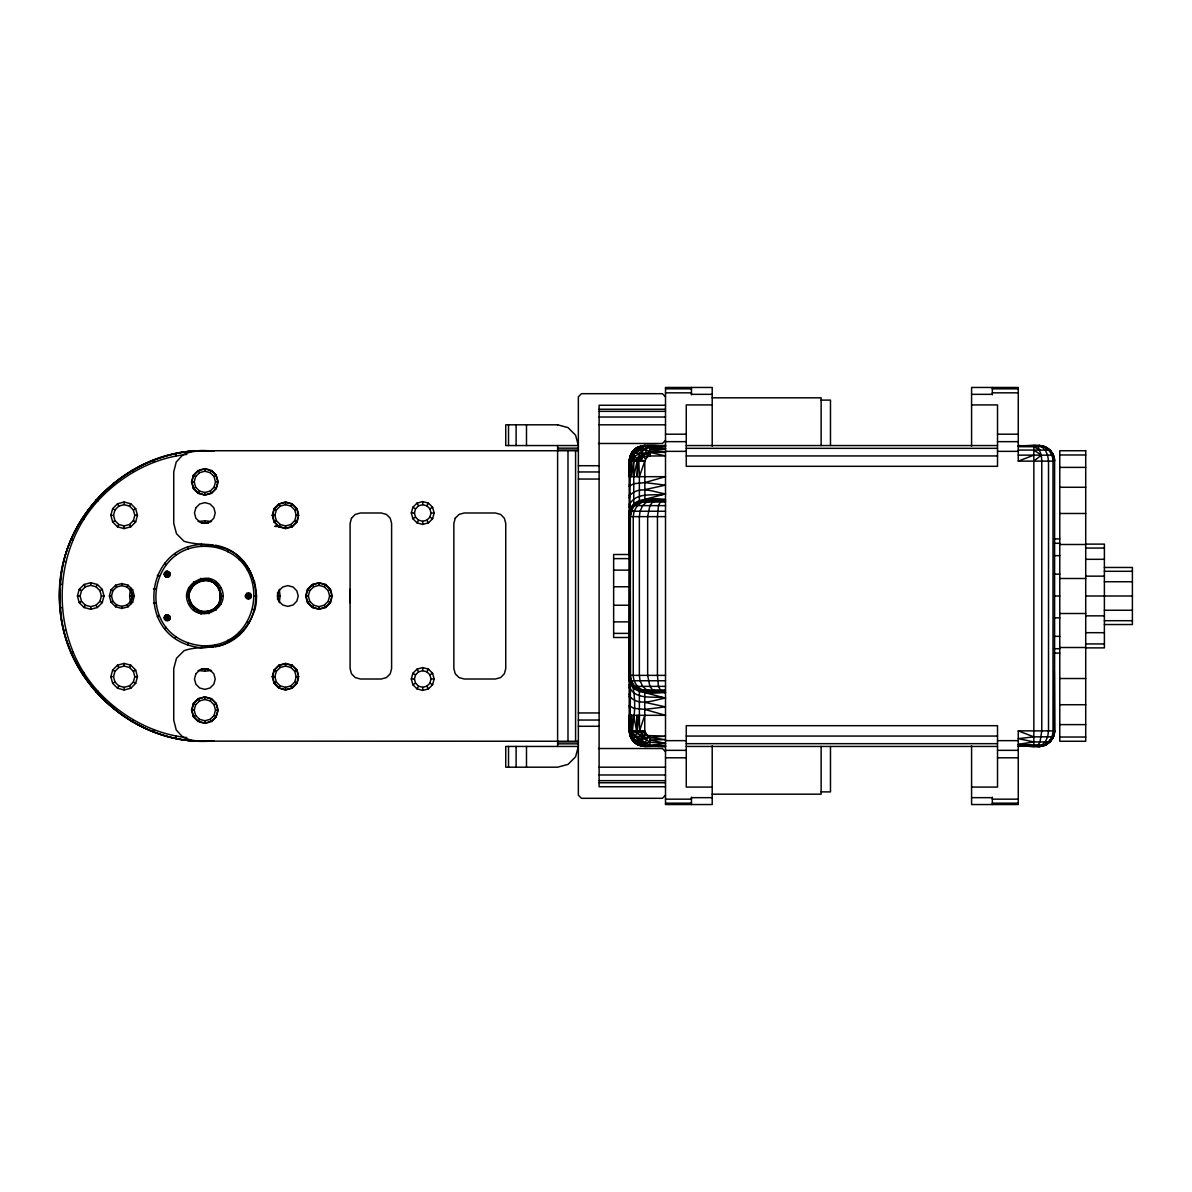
<?xml version="1.0" encoding="UTF-8"?>
<svg xmlns="http://www.w3.org/2000/svg" width="1192" height="1192" viewBox="0 0 1192 1192"><rect width="100%" height="100%" fill="white"/><g stroke="black" fill="none" stroke-linecap="round" stroke-linejoin="round"><path stroke-width="1.5" d="M640.983 745.134C633.772 744.896 629.748 737.312 629.197 730.875L629.197 461.125L631.283 453.347C638.659 440.623 654.378 448.46 665.508 445.555C654.348 446.478 639.18 441.547 631.745 452.96L630.374 461.125L629.734 516.479L629.212 675.64L630.464 680.647L630.151 730.875L631.581 715.319L632.714 730.875L634.71 735.777L649.953 745.417L665.508 745.805C656.688 745.551 647.494 747.637 638.837 745.268C626.873 740.187 629.182 725.719 629.197 715.319L665.508 715.319L644.768 709.404L633.757 708.301L629.197 705.634M1052.044 455.448L1052.044 452.96C1044.997 441.144 1029.217 446.851 1018.266 445.555L1044.982 446.747C1050.271 449.369 1054.622 454.614 1054.518 460.768C1054.205 452.751 1046.829 445.838 1038.947 445.555M629.197 486.366L633.757 483.699L644.768 482.596L665.508 476.681L629.197 476.681C628.795 466.847 627.096 450.055 639.761 446.896L644.827 445.555L636.975 447.641L644.768 445.555C636.155 445.733 629.555 452.766 629.197 461.125L644.768 461.125L649.953 451.992L642.458 454.629L633.757 461.125L631.581 476.681L631.507 461.125L630.166 476.681M636.975 744.359L644.768 746.445L636.975 744.359L644.276 746.192L665.508 746.445L640.596 745.864L633.757 741.886L634.71 735.777L638.018 732.424L636.975 730.875L637.169 715.319L637.035 733.214L649.953 742.258L665.508 743.406C654.438 744.225 636.766 750.707 630.583 737.014L630.181 731.53L629.272 730.875L630.166 715.319M665.508 743.406L649.953 739.919L665.508 739.651L649.953 737.565L645.811 733.691L644.768 730.875L629.197 730.875L631.283 738.653L638.271 744.762L633.757 741.886L631.7 738.131L631.581 715.319M629.197 513.856C630.583 495.961 653.097 498.733 665.508 499.552L644.768 499.508L665.508 501.072C653.693 501.4 636.007 496.796 630.166 510.951L630.345 680.409L631.06 683.016L636.051 688.484L642.861 691.017L665.508 692.448C653.097 693.267 630.583 696.039 629.197 678.144L630.464 680.647L629.212 675.64L630.359 675.372L630.359 516.628L631.238 511.547L634.099 511.249L637.303 505.632L642.294 502.026L647.077 501.072M578.358 450.74L204.86 450.74C122.91 448.52 51.256 526.193 60.077 607.682C64.442 684.238 137.631 747.712 214.038 740.873M349.837 602.675L349.837 589.325M215.797 583.037L220.773 593.765L220.356 600.306L220.326 591.619C227.136 613.075 190.318 620.51 188.932 597.639M648.061 746.445L634.487 740.843L630.583 737.014C634.829 719.163 636.796 698.482 631.283 680.751L630.345 680.409C632.222 687.68 639.523 688.946 644.768 692.492M213.651 646.913L201.314 647.763L201.448 645.692C132.089 638.301 146.199 535.64 214.992 547.247C274.428 559.912 262.121 649.521 201.448 645.692M629.197 476.681L630.374 461.125L629.272 460.857L631.745 452.96L634.71 450.308L645.364 445.555M60.181 588.833L60.181 603.167M60.613 583.454C64.755 507.211 138.272 444.72 214.038 451.127M349.822 599.591L349.822 592.409M1018.266 746.445C1027.385 744.508 1045.369 751.183 1050.212 739.994L1049.303 740.843M130.569 604.374L129.63 596L130.569 587.626M132.118 599.621L132.118 592.379M277.587 599.621L277.587 592.379M279.315 602.69L280.075 596L279.315 589.31M208.436 611.675L208.898 613.701L206.782 611.868L200.807 613.701L201.269 611.675C160.086 588.476 229.52 559.093 219.09 603.48C214.217 613.18 199.809 615.027 192.821 606.668C177.399 589.876 209.077 567.437 219.343 589.027L221.205 588.118C231.606 608.784 198.17 624.891 188.5 603.882C178.1 583.216 211.535 567.109 221.205 588.118L219 588.595L213.994 582.769L206.797 580.042L199.153 580.966L192.821 585.332L189.245 592.156L189.245 599.844L192.821 606.668C200.286 615.057 214.396 612.941 219.343 602.973L221.205 603.882L219 603.405L213.994 609.231L206.797 611.958L199.153 611.034M631.283 453.347L646.109 452.975L649.953 451.44L665.508 449.19L649.953 448.758L665.508 448.594L649.953 446.642L665.508 446.195C655.362 445.197 628.75 443.215 633.757 461.125L633.757 505.378L630.345 511.592L629.734 516.479L629.719 675.521L631.238 680.453L630.345 680.409M649.953 451.992L649.431 455.97L647.405 456.789L644.291 456.417L633.757 461.125L630.613 459.143L633.891 453.183L640.73 450.114L649.953 447.611L665.508 448.594M189.17 593.08L193.223 585.048L190.094 589.623L188.917 593.854C190.243 579.327 211.416 574.708 218.568 587.611L213.413 582.545M214.992 644.753L215.409 646.794C269.213 636.886 269.213 555.114 215.409 545.206L214.992 547.247M649.953 452.379L649.431 455.97L665.508 455.94L649.953 452.379L665.508 452.349L649.953 451.44L641.192 448.088L634.606 450.665L640.73 450.114L642.443 446.627L665.508 445.555M636.975 730.875L639.374 715.319L639.374 691.732L637.109 688.887L633.757 688.395L644.932 690.987L665.508 692.448L640.208 689.974L630.166 683.165L636.051 688.484M634.099 511.249L633.25 516.628L633.25 675.372C633.339 683.031 639.076 690.645 647.077 690.928M578.358 741.26L199.004 741.141C119.2 739.532 52.046 663.721 60.077 584.318C64.86 508.924 135.322 446.538 210.701 450.859L203.519 451.157M186.772 737.565C152.546 734.034 120.794 716.109 97.684 690.943L97.52 690.719C50.392 638.837 50.392 553.163 97.52 501.281L97.684 501.057C120.794 475.891 152.546 457.966 186.772 454.435M630.24 515.942L629.197 516.628L629.838 513.037M629.197 675.715L631.06 683.016M629.197 515.763L629.838 512.247M629.48 555.398L629.272 516.628L630.091 512.188L629.197 516.628M1054.324 671.349L1054.592 730.875C1054.488 739.234 1047.276 746.267 1039.022 746.445C1047.276 746.267 1054.592 739.263 1054.592 730.875L1054.592 461.125C1054.488 452.707 1047.44 445.659 1039.022 445.555L1044.982 446.747M629.197 461.125L630.374 455.195L633.757 450.114L638.271 447.238L636.975 447.641M971.584 745.834L971.584 804.54L1018.266 804.54L1018.266 730.875L1054.592 730.875L1053.385 736.865L1049.973 741.931L1044.877 745.298L1018.266 744.359L1033.837 741.931L1049.973 741.931M175.805 738.325L176.207 736.284M629.197 511.785L629.838 508.626M633.891 453.183L634.74 456.312L633.757 461.125L631.745 456.7L631.745 452.96M632.714 730.875L637.035 733.214L638.837 730.875M658.595 745.611L665.508 745.805L646.109 745.7L645.259 742.974L648.061 735.598L665.508 736.06L649.953 737.565L641.192 739.576L634.606 736.149L640.73 741.886L645.259 742.974L649.953 742.258M629.957 473.224C628.154 464.09 628.75 449.339 639.761 446.896M633.757 476.681L637.139 461.125L637.169 476.681L638.495 459.471L642.458 454.629L640.73 450.114M629.272 516.628L629.942 513.543M1054.518 730.875C1054.503 741.201 1043.447 749.157 1033.837 745.581L1034.358 746.445L1018.266 745.805M208.436 580.325L208.898 578.299M629.197 507.434L630.166 503.292C637.72 491.566 654.021 496.319 665.508 493.92C654.229 492.102 639.717 485.233 630.166 495.097L629.197 497.958M219.09 603.48L220.937 596L219.09 588.52M629.197 504.931L629.838 502.383M77.435 596L79.208 589.355L84.081 584.482L90.726 582.709L97.371 584.482L102.244 589.355L104.017 596L102.244 602.645L97.371 607.518L90.726 609.291L84.081 607.518L79.208 602.645L77.435 596L80.088 596L81.518 590.681L85.407 586.792L90.726 585.361L96.045 586.792L99.934 590.681L101.365 596L99.934 601.319L96.045 605.208L90.726 606.639L85.407 605.208L81.518 601.319L80.088 596M110.856 515.302L112.644 508.656L117.501 503.784L124.147 502.011L130.792 503.784L135.665 508.656L137.452 515.302L135.665 521.947L130.792 526.819L124.147 528.592L117.501 526.819L112.644 521.947L110.856 515.302L113.523 515.302L114.939 509.982L118.842 506.093L124.147 504.663L129.466 506.093L133.37 509.982L134.785 515.302L133.37 520.621L129.466 524.51L124.147 525.94L118.842 524.51L114.939 520.621L113.523 515.302M109.396 596L111.065 589.772L115.624 585.212L121.852 583.544L128.08 585.212L132.64 589.772L134.309 596L132.64 602.228L128.08 606.788L121.852 608.456L115.624 606.788L111.065 602.228L109.396 596L111.482 596L112.867 590.815L116.667 587.015L121.852 585.63L127.037 587.015L130.837 590.815L132.223 596L130.837 601.185L127.037 604.985L121.852 606.37L116.667 604.985L112.867 601.185L111.482 596M110.856 676.698L112.644 670.053L117.501 665.181L124.147 663.408L130.792 665.181L135.665 670.053L137.452 676.698L135.665 683.344L130.792 688.216L124.147 689.989L117.501 688.216L112.644 683.344L110.856 676.698L113.523 676.698L114.939 682.018L118.842 685.907L124.147 687.337L129.466 685.907L133.37 682.018L134.785 676.698L133.37 671.379L129.466 667.49L124.147 666.06L118.842 667.49L114.939 671.379L113.523 676.698M164.004 574.216L165.554 571.519L167.118 571.102L169.815 572.652L169.815 575.766L168.668 576.913L165.554 576.913L164.004 574.216L170.232 574.216M216.81 476.889L218.151 481.866L216.363 488.511L211.505 493.384L204.86 495.172L198.2 493.384L193.342 488.511L191.554 481.866L193.342 475.221L198.2 470.363L199.541 472.658L204.86 471.242L210.165 472.658L214.068 476.562L215.484 481.866L214.068 487.185L210.165 491.089L204.86 492.505L199.541 491.089L195.637 487.185L194.221 481.866L195.637 476.562L199.541 472.658M164.004 617.784L165.554 615.087L167.118 614.67L169.815 616.234L169.815 619.348L168.668 620.481L165.554 620.481L164.004 617.784L170.232 617.784M199.541 719.342L195.637 715.438L194.221 710.134L195.637 704.815L199.541 700.911L204.86 699.495L210.165 700.911L214.068 704.815L215.484 710.134L214.068 715.438L210.165 719.342L204.86 720.758L199.541 719.342L198.2 721.637L193.342 716.779L191.554 710.134L193.342 703.489L198.2 698.616L204.86 696.828L211.505 698.616L216.363 703.489L218.151 710.134L216.81 715.111M245.314 596L246.878 593.303L249.992 593.303L251.125 594.45L251.125 597.55L248.428 599.114L245.731 597.55L245.314 596L251.542 596M298.402 516.956L297.061 521.947L292.204 526.819L285.558 528.592L278.913 526.819L274.041 521.947L272.268 515.302L274.041 508.656L278.913 503.784L280.239 506.093L276.35 509.982L274.92 515.302L276.35 520.621L280.239 524.51L285.558 525.94L290.878 524.51L294.767 520.621L296.182 515.302L294.767 509.982L290.878 506.093L285.558 504.663L280.239 506.093M280.239 685.907L285.558 687.337L290.878 685.907L294.767 682.018L296.182 676.698L294.767 671.379L290.878 667.49L285.558 666.06L280.239 667.49L276.35 671.379L274.92 676.698L276.35 682.018L280.239 685.907L278.913 688.216L274.041 683.344L272.268 676.698L274.041 670.053L278.913 665.181L285.558 663.408L292.204 665.181L297.061 670.053L298.402 675.044M331.823 597.669L330.497 602.645L325.625 607.518L318.979 609.291L312.334 607.518L307.462 602.645L305.688 596L307.462 589.355L312.334 584.482L318.979 582.709L325.625 584.482L330.497 589.355L331.823 594.331M308.341 596L309.771 590.681L313.66 586.792L318.979 585.361L324.298 586.792L328.187 590.681L329.618 596L328.187 601.319L324.298 605.208L318.979 606.639L313.66 605.208L309.771 601.319L308.341 596L305.688 596M280.567 688.663L285.558 689.989L292.204 688.216L297.061 683.344L298.402 678.367M411.315 512.992L412.849 507.285L417.021 503.113L422.728 501.579L428.435 503.113L432.622 507.285L434.141 512.992L432.622 518.699L428.435 522.886L422.728 524.405L417.021 522.886L412.849 518.699L411.315 512.992L414.429 512.992L415.546 508.85L418.586 505.81L422.728 504.693L426.885 505.81L429.925 508.85L431.027 512.992L429.925 517.149L426.885 520.189L422.728 521.291L418.586 520.189L415.546 517.149L414.429 512.992M411.315 679.008L412.849 673.301L417.021 669.114L422.728 667.595L428.435 669.114L432.622 673.301L434.141 679.008L432.622 684.715L428.435 688.887L422.728 690.421L417.021 688.887L412.849 684.715L411.315 679.008L414.429 679.008L415.546 674.851L418.586 671.811L422.728 670.709L426.885 671.811L429.925 674.851L431.027 679.008L429.925 683.15L426.885 686.19L422.728 687.307L418.586 686.19L415.546 683.15L414.429 679.008M634.487 451.157L637.035 447.82L645.811 445.555L640.596 446.136M201.314 647.763C130.226 640.536 142.876 534.85 213.651 545.087M217.287 607.652L218.613 604.329C214.083 612.241 204.279 613.269 196.382 610.691M631.507 453.496L629.272 460.857L630.613 459.143M647.405 456.789L645.259 449.026L647.405 445.555M637.035 733.214L639.538 730.875L644.768 715.319M633.757 505.378L639.374 501.817L639.374 476.681L644.768 461.125L636.945 458.756L633.578 455.314L631.745 456.7M187.487 644.887L188.172 642.92M629.197 495.738L630.166 493.175M153.351 731.813L154.081 729.877M210.716 579.372L210.001 580.787L201.537 580.266L193.849 584.274C200.375 578.031 211.878 578.776 217.406 585.987M198.99 612.628L199.705 611.213L195.607 609.157L191.137 604.389L188.932 598.235M227.761 551.777L228.715 549.944M646.109 452.975L640.67 460.499L638.837 461.125L639.374 476.681M630.583 737.014L629.272 730.875M1050.033 741.886L1053.415 736.805L1033.837 736.865L1018.266 738.653L1033.837 741.931M639.374 715.319L639.538 730.875L645.811 733.691L642.443 737.371L640.73 741.886L642.458 745.387L645.364 746.445M117.501 526.819L118.842 524.51M129.466 506.093L130.792 503.784M84.081 607.518L85.407 605.208M96.045 586.792L97.371 584.482M115.624 606.788L116.667 604.985M127.037 587.015L128.08 585.212M198.2 493.384L199.541 491.089M210.165 472.658L211.505 470.363L216.363 475.221L214.068 476.562M165.554 576.913L168.668 571.519M117.501 688.216L118.842 685.907M129.466 667.49L130.792 665.181M165.554 620.481L168.668 615.087M132.223 721.801L133.266 719.998M278.913 526.819L280.239 524.51M290.878 506.093L292.204 503.784L297.061 508.656L298.402 513.633M246.878 598.697L249.992 593.303M210.165 700.911L211.505 698.616M312.334 607.518L313.66 605.208M324.298 586.792L325.625 584.482M290.878 667.49L292.204 665.181M417.021 522.886L418.586 520.189M426.885 505.81L428.435 503.113M417.021 688.887L418.586 686.19M426.885 671.811L428.435 669.114M1053.177 459.143L1054.145 457.475L1052.044 452.96M219.09 603.226L219.626 602.377M630.166 510.951C636.573 497.198 653.633 501.206 665.508 501.072C654.095 501.534 636.29 496.632 631.283 511.249L630.106 511.249L629.197 516.285L630.166 516.628L665.508 516.628M636.945 458.756L641.192 452.424L645.259 449.026M174.941 638.376L176.133 636.692M217.346 606.117L218.017 605.238L212.28 610.259M193.536 610.2L194.832 608.576M214.873 583.424L216.169 581.8M112.987 708.51L114.298 706.901M629.197 484.995L630.166 483.863M97.52 690.719L96.135 692.314L97.684 690.943M215.797 584.214L216.855 583.082M238.847 559.599L240.262 558.094M1049.034 741.767L1046.844 744.121L1044.088 744.747M639.538 730.875L638.018 732.424L636.513 730.875L633.757 715.319M665.508 440.37L662.394 443.484L598.458 443.484M665.508 795.198L662.394 798.312L581.472 798.312L578.358 795.198L578.358 396.802L581.472 393.688L662.394 393.688L665.508 396.802M164.615 628.735L166.224 627.424M660.904 501.072L658.461 505.632L657.448 516.628L657.448 675.372L658.461 686.368L660.904 690.928M1033.837 461.125L1041.316 455.165L1053.4 455.165L1049.973 450.069M632.863 451.768L634.71 450.308M629.272 461.125L630.24 460.44M642.235 501.31C650.579 500.014 633.92 503.426 632.982 506.809L631.283 511.249L665.508 511.249M82.084 673.629L83.842 672.526M189.811 605.208L191.137 604.389M247.4 570.119L249.173 569.046M634.74 456.312L641.192 452.424M631.283 730.875L630.181 731.53L634.71 735.777L642.443 737.371L640.596 731.53L638.271 732.618M112.644 521.947L114.939 520.621M133.37 509.982L135.665 508.656M193.342 488.511L195.637 487.185M79.208 602.645L81.518 601.319M99.934 590.681L102.244 589.355M111.065 602.228L112.867 601.185M130.837 590.815L132.64 589.772M164.421 575.766L169.815 572.652M274.041 521.947L276.35 520.621M294.767 509.982L297.061 508.656M164.421 619.348L169.815 616.234M245.731 597.55L251.125 594.45M112.644 683.344L114.939 682.018M133.37 671.379L135.665 670.053M412.849 518.699L415.546 517.149M429.925 508.85L432.622 507.285M307.462 602.645L309.771 601.319M328.187 590.681L330.497 589.355M193.342 716.779L195.637 715.438M214.068 704.815L216.363 703.489M274.041 683.344L276.35 682.018M294.767 671.379L297.061 670.053M412.849 684.715L415.546 683.15M429.925 674.851L432.622 673.301M1036.384 746.445L1045.28 744.851M1035.818 746.445L1038.068 745.298L1040.005 741.931L1041.778 730.875L1041.778 461.125L1041.316 455.165L1038.098 446.747L1035.818 445.555L1018.266 446.195M188.5 603.882L190.362 602.973M642.98 690.481L639.374 691.732M157.269 616.666L159.177 615.847M71.222 652.933L73.129 652.128M200.807 613.701L204.86 612.077M971.584 446.166L971.584 387.46L1018.266 387.46L1018.266 461.125L1033.837 455.135L1041.316 455.165L1033.837 450.084L1018.266 450.069M655.317 501.072L652.665 502.026L649.893 505.632L647.658 516.628L647.658 675.372L649.893 686.368L652.665 689.974L655.317 690.928M252.808 582.56L254.805 582.009M1037.502 746.445L1041.644 745.298L1045.25 741.931L1047.664 736.865L1048.513 730.875L1048.513 461.125L1047.664 455.165L1045.28 450.114L1041.719 446.747L1037.502 445.555M199.869 469.916L204.86 468.575L204.86 471.242M280.567 503.337L285.558 502.011L292.204 503.784M206.514 722.978L209.837 722.084M644.768 499.373L665.508 493.92M650.564 501.072L646.69 502.026L642.652 505.632L640.059 511.249L639.359 516.628L639.359 675.372L640.059 680.751L642.652 686.368L646.69 689.974L650.564 690.928M63.817 630.762L65.828 630.27M629.272 731.143L630.374 730.875M630.374 675.372L629.272 675.64L629.868 679.053M636.945 447.879L641.072 446.925M645.259 742.974L636.945 744.121L633.533 739.949M1038.426 746.445L1039.498 746.207M644.768 489.674L665.508 485.129L644.768 482.596M1038.634 746.445C1046.785 746.192 1052.894 738.787 1053.013 730.875L1053.013 461.125C1052.894 453.213 1046.785 445.808 1038.634 445.555M210.269 611.138L201.627 611.749L193.909 607.786M629.197 694.042L630.166 696.903C639.717 706.767 654.229 699.898 665.508 698.08L644.768 692.627L642.25 690.794M640.64 744.985L637.035 744.18L633.757 741.886L641.192 743.912L632.863 740.232M639.761 745.104L638.495 744.851L645.811 746.445L638.495 744.851M638.033 447.343L642.443 446.627M646.094 739.025L640.596 731.53L644.768 730.875L644.768 691.137L665.508 690.928M153.455 603.063L155.511 602.779M641.132 446.791L638.495 447.149L648.061 445.555M644.768 709.404L665.508 706.871L644.768 702.326M198.155 521.53L204.86 520.785L211.55 521.53M201.239 523.258L208.466 523.258M201.239 668.742L208.466 668.742M198.155 670.47L204.86 671.215L211.55 670.47M60.077 607.682L62.133 607.518M204.86 450.74L192.746 451.247L183.121 454.569L176.222 462.064L173.734 471.928L173.734 523.377L176.505 533.748L184.104 541.347C202.193 546.547 222.964 542.36 238.191 556.262C251.81 568.614 258.426 586.807 255.937 605.014C252.048 622.969 239.607 637.794 222.591 644.753C209.941 648.806 196.546 646.153 184.104 650.653L176.505 658.252L173.734 668.623L173.734 720.072L176.222 729.936L183.121 737.431L192.746 740.753L204.86 741.26C132.118 742.348 64.74 681.541 60.613 608.546M630.345 511.592L631.238 511.547L630.166 516.628L630.359 675.372L631.238 680.453M187.338 451.813L194.534 451.515M199.004 741.141L206.186 740.843M1033.837 446.419L1043.194 446.136L1033.837 446.195M656.866 446.419L665.508 446.195L649.953 446.374L649.431 445.555L649.953 446.464M665.508 388.83L691.449 388.83M992.34 388.83L1018.266 388.83M665.508 392.838L691.449 392.838M992.34 392.838L1018.266 392.838M691.449 394.343L712.205 394.343M971.584 394.343L992.34 394.343M712.205 397.83L821.139 397.83L821.139 445.555M821.139 400.11L830.481 400.11L830.481 445.51M712.205 404.922L686.264 404.922L686.264 466.31L997.525 466.31L997.525 404.922L971.584 404.922M665.508 405.265L599.114 405.265L599.114 786.735L665.508 786.735M599.114 409.243L665.508 409.243M599.114 411.329L665.508 411.329M599.114 417.021L665.508 417.021M599.114 424.814L665.508 424.814M665.508 434.201L686.264 434.201M997.525 434.201L1018.266 434.201M665.508 441.651L686.264 441.651M997.525 441.651L1018.266 441.651M686.264 445.555L997.525 445.555M557.618 448.147L578.358 448.147M686.264 448.341L997.525 448.341M557.618 450.055L578.358 450.055M1033.837 450.084L1050.033 450.114M665.508 451.351L686.264 451.351M997.525 451.351L1018.266 451.351M1018.266 455.135L1033.837 455.135M1059.777 454.972L1085.718 454.972M686.264 455.94L997.525 455.94M1018.266 461.125L1054.592 461.125M578.358 465.714L599.114 465.714M1059.777 467.383L1085.718 467.383M578.358 471.957L599.114 471.957M578.358 479.05L599.114 479.05M191.554 481.866L194.221 481.866M215.484 481.866L218.151 481.866M1059.777 487.275L1085.718 487.275M640.208 502.026L665.508 502.026M634.77 505.632L665.508 505.632M431.027 512.992L434.141 512.992M1059.777 513.484L1085.718 513.484M134.785 515.302L137.452 515.302M272.268 515.302L274.92 515.302M296.182 515.302L298.849 515.302M1054.592 538.933L1059.777 538.933M1054.592 543.284L1059.777 543.284M1085.718 544.118L1104.388 544.118L1104.388 647.882L1085.718 647.882M1059.777 544.491L1085.718 544.491M1085.718 548.067L1104.388 548.067M629.436 554.503L613.642 554.503L613.642 637.497L629.436 637.497M1054.592 555.651L1059.777 555.651M613.642 558.616L629.436 558.616M1085.718 559.316L1104.388 559.316M1104.388 567.466L1132.4 567.466L1132.4 624.534L1104.388 624.534M613.642 570.119L629.436 570.119M1104.388 571.296L1132.4 571.296M1054.592 574.157L1059.777 574.157M1085.718 576.153L1104.388 576.153M1059.777 578.492L1085.718 578.492M1104.388 581.741L1132.4 581.741M613.642 586.762L629.436 586.762M101.365 596L104.017 596M129.63 596L131.701 596M132.223 596L134.309 596M186.697 596L188.768 596M220.937 596L223.008 596M254.656 596L256.727 596M278.004 596L280.075 596M329.618 596L332.27 596M1054.592 596L1059.777 596M1085.718 596L1132.4 596M613.642 605.238L629.436 605.238M1104.388 610.259L1132.4 610.259M1059.777 613.508L1085.718 613.508M1085.718 615.847L1104.388 615.847M1054.592 617.843L1059.777 617.843M1104.388 620.704L1132.4 620.704M613.642 621.881L629.436 621.881M1085.718 632.684L1104.388 632.684M613.642 633.384L629.436 633.384M1054.592 636.349L1059.777 636.349M1085.718 643.933L1104.388 643.933M1059.777 647.509L1085.718 647.509M1054.592 648.716L1059.777 648.716M1054.592 653.067L1059.777 653.067M629.838 678.963L629.197 675.372L665.508 675.372M134.785 676.698L137.452 676.698M272.268 676.698L274.92 676.698M296.182 676.698L298.849 676.698M1059.777 678.516L1085.718 678.516M431.027 679.008L434.141 679.008M665.508 680.751L631.283 680.751L634.77 686.368L640.208 689.974L665.508 689.974M634.77 686.368L665.508 686.368M1059.777 704.725L1085.718 704.725M191.554 710.134L194.221 710.134M215.484 710.134L218.151 710.134M578.358 712.95L599.114 712.95M578.358 720.043L599.114 720.043M1059.777 724.617L1085.718 724.617M578.358 726.286L599.114 726.286M686.264 736.06L997.525 736.06M1059.777 737.029L1085.718 737.029M665.508 740.649L686.264 740.649M997.525 740.649L1018.266 740.649M557.618 741.945L578.358 741.945M557.618 743.853L578.358 743.853M686.264 743.659L997.525 743.659M686.264 746.445L997.525 746.445M598.458 748.516L662.394 748.516L665.508 751.63M665.508 750.349L686.264 750.349M997.525 750.349L1018.266 750.349M665.508 757.799L686.264 757.799M997.525 757.799L1018.266 757.799M599.114 767.186L665.508 767.186M599.114 774.979L665.508 774.979M599.114 780.671L665.508 780.671M599.114 782.757L665.508 782.757M712.205 787.078L686.264 787.078L686.264 725.69L997.525 725.69L997.525 787.078L971.584 787.078M821.139 791.89L830.481 791.89L830.481 746.49M712.205 794.17L821.139 794.17L821.139 746.445M691.449 797.657L712.205 797.657M971.584 797.657L992.34 797.657M665.508 799.162L691.449 799.162M992.34 799.162L1018.266 799.162M665.508 803.17L691.449 803.17M992.34 803.17L1018.266 803.17M1018.266 446.702L1033.837 446.717L1040.035 450.114M644.276 735.583L648.061 735.598M640.596 731.53L644.827 731.56L646.481 734.257M665.508 746.445L644.291 746.207L647.405 746.445M1033.837 745.581L1037.681 745.7M648.672 446.404L644.276 445.808L649.953 447.611M199.004 450.859L206.186 451.157M187.338 740.187L194.534 740.485M203.519 740.843L210.701 741.141M633.578 455.314L634.487 455.359M665.508 698.08C654.021 695.681 637.72 700.434 630.166 688.708L629.197 684.566M60.077 584.318L62.133 584.482M633.757 450.114L634.74 450.233M1018.266 744.359L1033.837 746.445L1033.837 445.555M153.455 588.937L155.511 589.221M634.487 740.843L640.73 741.886L631.7 738.131M636.945 744.121L642.458 745.387M63.817 561.238L65.828 561.73M206.514 469.022L209.837 469.916M279.062 687.933L285.558 689.676L292.04 687.933L296.778 683.18L298.522 676.698L296.778 670.217L292.04 665.464L285.558 663.735L279.062 665.464L274.324 670.217L272.581 676.698L274.324 683.18L279.062 687.933L274.324 683.18M199.869 722.084L204.86 723.425L204.86 720.758M252.808 609.44L254.805 609.991M635.336 731.426L638.495 732.529M637.258 688.872L644.932 690.987L642.861 691.017L644.768 692.627M1018.266 730.875L1033.837 736.865M71.222 539.067L73.129 539.872M157.269 575.334L159.177 576.153M188.5 588.118L190.362 589.027M1044.207 446.568L1049.079 450.308M412.849 507.285L415.546 508.85M429.925 517.149L432.622 518.699M274.041 508.656L276.35 509.982M294.767 520.621L297.061 521.947M193.342 475.221L195.637 476.562M214.068 487.185L216.363 488.511M307.462 589.355L309.771 590.681M328.187 601.319L330.497 602.645M412.849 673.301L415.546 674.851M429.925 683.15L432.622 684.715M112.644 508.656L114.939 509.982M133.37 520.621L135.665 521.947M245.731 594.45L251.125 597.55M164.421 572.652L169.815 575.766M274.041 670.053L276.35 671.379M294.767 682.018L297.061 683.344M164.421 616.234L169.815 619.348M111.065 589.772L112.867 590.815M130.837 601.185L132.64 602.228M79.208 589.355L81.518 590.681M99.934 601.319L102.244 602.645M193.342 703.489L195.637 704.815M214.068 715.438L216.363 716.779L211.505 721.637L210.165 719.342M112.644 670.053L114.939 671.379M133.37 682.018L135.665 683.344M189.766 586.866L191.093 587.671M247.4 621.881L249.173 622.954M82.084 518.371L83.842 519.474M164.615 563.265L166.224 564.576M97.684 501.057L96.135 499.686L97.52 501.281M630.24 734.376L631.745 739.04L634.71 741.692L631.671 733.274M644.932 501.012L644.768 461.125M637.705 732.901L642.443 737.371M642.458 454.629L645.364 459.069M238.847 632.401L240.262 633.906M629.197 707.005L630.166 708.137M112.987 483.49L114.298 485.099M193.536 581.8L194.832 583.424M214.873 608.576L216.169 610.2M174.941 553.624L176.133 555.308M192.299 606.013L188.992 597.609M417.021 503.113L418.586 505.81M426.885 520.189L428.435 522.886M417.021 669.114L418.586 671.811M426.885 686.19L428.435 688.887M290.878 524.51L292.204 526.819M210.165 491.089L211.505 493.384M246.878 593.303L249.992 598.697M278.913 665.181L280.239 667.49M290.878 685.907L292.204 688.216M132.223 470.199L133.266 472.002M165.554 571.519L168.668 576.913M117.501 503.784L118.842 506.093M129.466 524.51L130.792 526.819M165.554 615.087L168.668 620.481M198.2 698.616L199.541 700.911M115.624 585.212L116.667 587.015M127.037 604.985L128.08 606.788M117.501 665.181L118.842 667.49M129.466 685.907L130.792 688.216M312.334 584.482L313.66 586.792M324.298 605.208L325.625 607.518M84.081 584.482L85.407 586.792M96.045 605.208L97.371 607.518M227.761 640.223L228.715 642.056M153.351 460.187L154.081 462.123M629.197 696.262L630.166 698.825M198.9 579.401L199.436 580.862M187.487 547.113L188.172 549.08M629.197 675.372L630.195 679.082M629.197 687.069L629.838 689.617M200.807 578.299L201.269 580.325M629.197 680.215L629.838 683.374M175.805 453.675L176.207 455.717M629.197 676.236L629.838 679.753M630.896 734.406L631.745 739.04M629.197 715.319L629.987 725.69M201.314 544.237L201.448 546.308M992.34 387.46L992.34 394.775M992.34 797.224L992.34 804.54M712.205 446.166L712.205 387.46L665.508 387.46L665.508 804.54L712.205 804.54L712.205 745.834M691.449 387.46L691.449 394.775M691.449 797.224L691.449 804.54M649.953 445.555L649.953 455.94M649.953 736.06L649.953 746.445M575.587 450.74L575.587 741.26M567.988 450.74L567.988 741.26M557.618 445.555L557.618 746.445M526.492 424.814L526.492 445.555M526.492 746.445L526.492 767.186M516.106 424.814L516.106 445.555M516.106 746.445L516.106 767.186M508.522 424.814L508.522 445.555M508.522 746.445L508.522 767.186M422.728 501.579L422.728 504.693M422.728 521.291L422.728 524.405M422.728 667.595L422.728 670.709M422.728 687.307L422.728 690.421M318.979 582.709L318.979 585.361M318.979 606.639L318.979 609.291M285.558 502.011L285.558 504.663M285.558 525.94L285.558 528.592M285.558 663.408L285.558 666.06M285.558 687.337L285.558 689.989M248.428 592.886L248.428 599.114M204.86 492.505L204.86 495.172M204.86 520.785L204.86 522.856M204.86 669.144L204.86 671.215M204.86 696.828L204.86 699.495M167.118 571.102L167.118 577.33M167.118 614.67L167.118 620.898M124.147 502.011L124.147 504.663M124.147 525.94L124.147 528.592M124.147 663.408L124.147 666.06M124.147 687.337L124.147 689.989M121.852 583.544L121.852 585.63M121.852 606.37L121.852 608.456M90.726 582.709L90.726 585.361M90.726 606.639L90.726 609.291M193.625 475.385L191.882 481.866L193.625 488.362L198.364 493.101L204.86 494.844L211.342 493.101L216.08 488.362L217.823 481.866L216.08 475.385L211.342 470.646L204.86 468.903L198.364 470.646L193.625 475.385M195.875 507.807L194.475 512.992L195.875 518.192L199.66 521.977L204.86 523.377L210.045 521.977L213.845 518.192L215.23 512.992L213.845 507.807L210.045 504.007L204.86 502.622L199.66 504.007L195.875 507.807M195.875 673.808L194.475 679.008L195.875 684.193L199.66 687.993L204.86 689.378L210.045 687.993L213.845 684.193L215.23 679.008L213.845 673.808L210.045 670.023L204.86 668.623L199.66 670.023L195.875 673.808M193.625 703.638L191.882 710.134L193.625 716.615L198.364 721.354L204.86 723.097L211.342 721.354L216.08 716.615L217.823 710.134L216.08 703.638L211.342 698.899L204.86 697.156L198.364 698.899L193.625 703.638M274.324 508.82L272.581 515.302L274.324 521.783L279.062 526.536L285.558 528.265L292.04 526.536L296.778 521.783L298.522 515.302L296.778 508.82L292.04 504.067L285.558 502.324L279.062 504.067L274.324 508.82M278.868 590.815L277.483 596L278.868 601.185L282.668 604.985L287.853 606.37L293.038 604.985L296.838 601.185L298.224 596L296.838 590.815L293.038 587.015L287.853 585.63L282.668 587.015L278.868 590.815M307.745 589.519L306.016 596L307.745 602.481L312.498 607.235L318.979 608.963L325.461 607.235L330.214 602.481L331.957 596L330.214 589.519L325.461 584.765L318.979 583.037L312.498 584.765L307.745 589.519M351.491 518.192L350.105 523.377L350.105 668.623L351.491 673.808L355.291 677.607L360.476 679.008L381.231 679.008L386.417 677.607L390.216 673.808L391.602 668.623L391.602 523.377L390.216 518.192L386.417 514.393L381.231 512.992L360.476 512.992L355.291 514.393L351.491 518.192M455.255 518.192L453.854 523.377L453.854 668.623L455.255 673.808L459.054 677.607L464.239 679.008L495.365 679.008L500.551 677.607L504.35 673.808L505.736 668.623L505.736 523.377L504.35 518.192L500.551 514.393L495.365 512.992L464.239 512.992L459.054 514.393L455.255 518.192M578.358 746.445L575.587 756.816L567.988 764.415L557.618 767.186L505.736 767.186L505.736 746.445L578.358 746.445M649.953 745.536L649.431 746.445L649.953 745.626M557.618 424.814L505.736 424.814L505.736 445.555L578.358 445.555L575.587 435.184L567.988 427.585L557.618 424.814M1085.718 450.74L1059.777 450.74L1059.777 741.26L1085.718 741.26L1085.718 450.74M278.883 526.342L275.039 526.342L278.883 526.342"/></g></svg>
